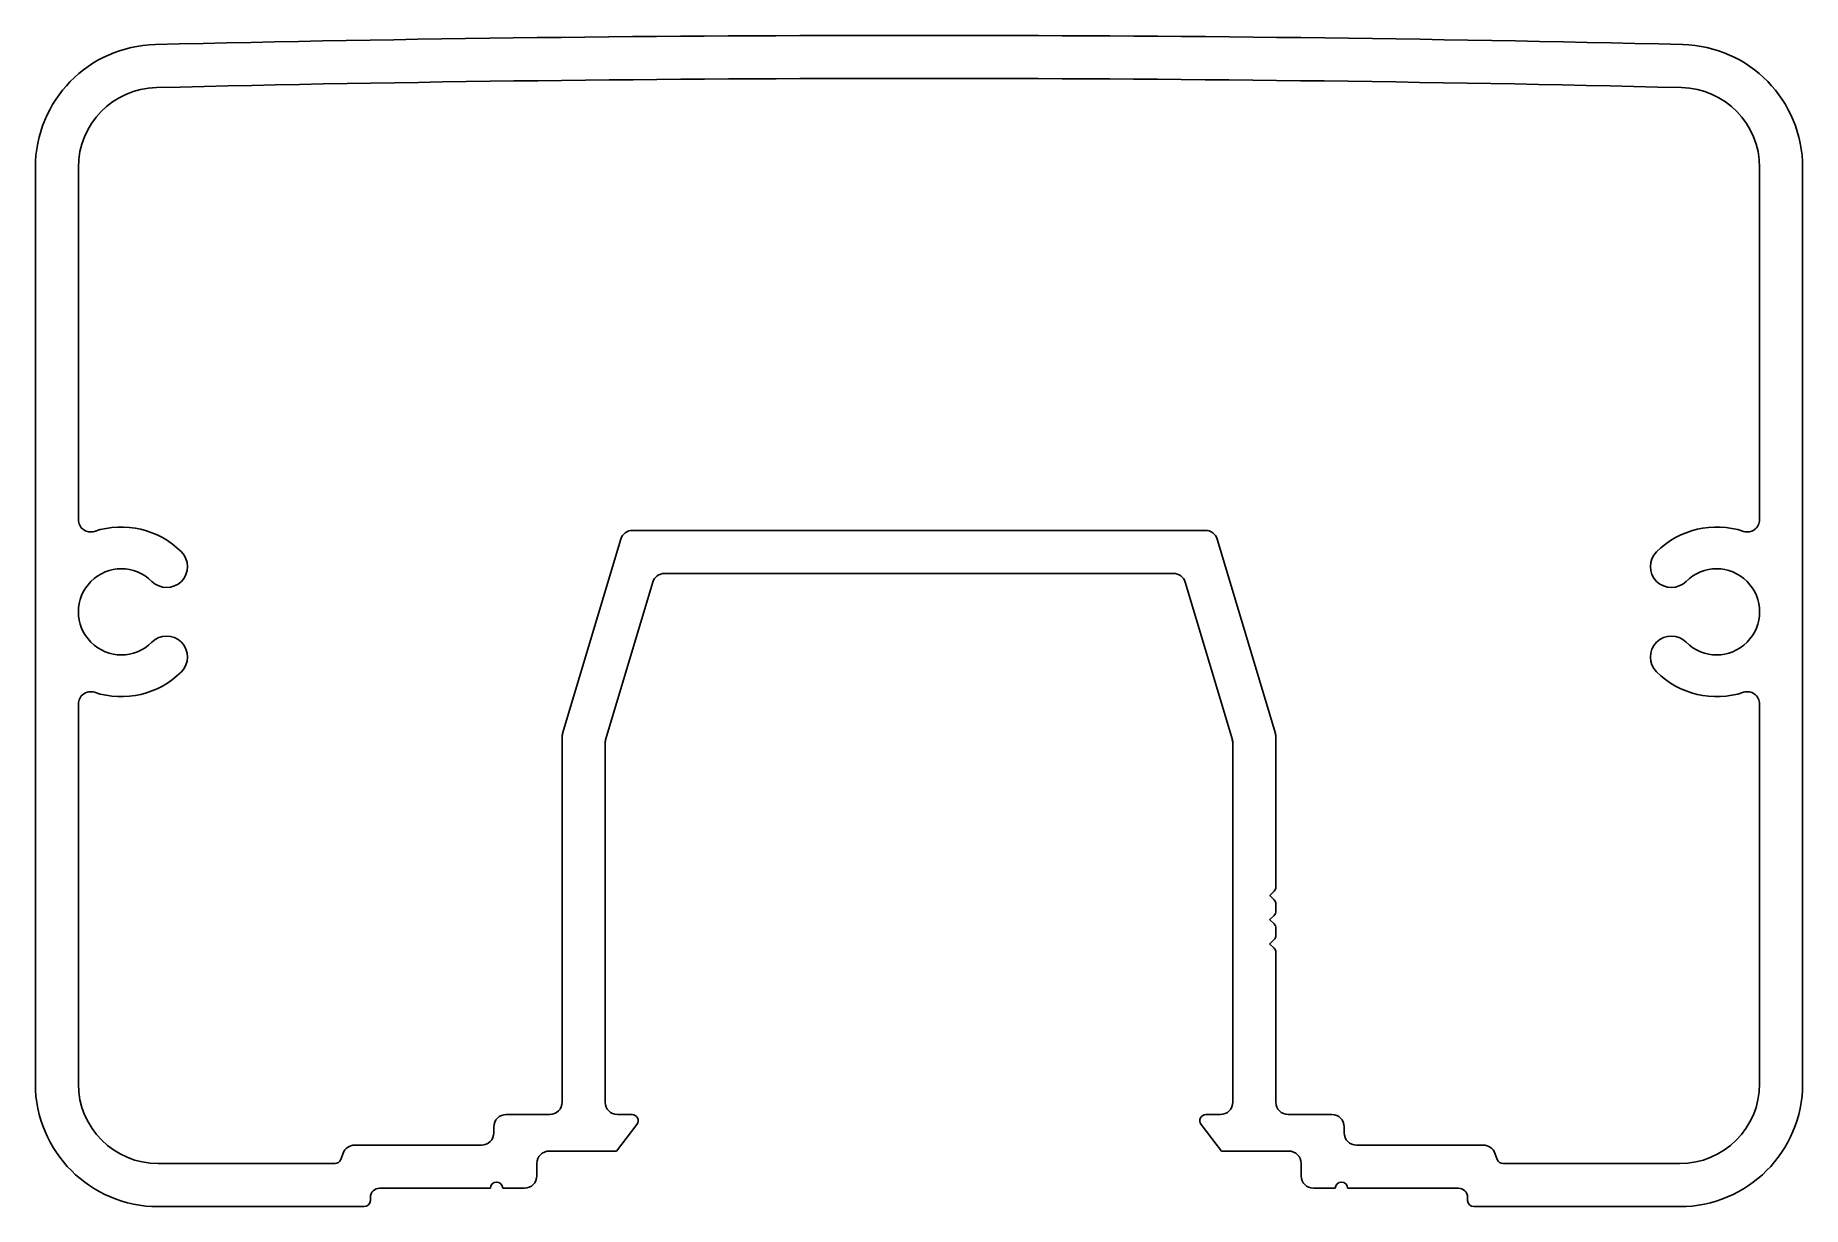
# Model space of a CAD drawing. Header units: inches. Extents: x -36.7 to 36.3, y -0.1 to 48.3.
import ezdxf

# ---------------------------------------------------------------- set-up
doc = ezdxf.new("R2010")
doc.units = ezdxf.units.IN
doc.header["$MEASUREMENT"] = 0

msp = doc.modelspace()

# ---------------------------------------------------------------- linework, layer by layer
at = {"color": 7, "linetype": 'Continuous'}
for p, q in [((-36.723, 42.829), (-36.723, 4.977)), ((-34.945, 42.829), (-34.945, 28.278)), ((34.524, 28.278), (34.524, 42.829)), ((36.302, 4.977), (36.302, 42.829)), ((-12.043, 27.837), (11.623, 27.837)), ((-14.936, 19.439), (-12.53, 27.475)), ((12.11, 27.475), (14.515, 19.439)), ((-13.158, 19.179), (-11.206, 25.697)), ((-10.72, 26.059), (10.299, 26.059)), ((10.786, 25.697), (12.737, 19.179)), ((-34.945, 20.664), (-34.945, 4.977)), ((34.524, 4.977), (34.524, 20.664)), ((-14.957, 4.211), (-14.957, 19.293)), ((-13.179, 4.211), (-13.179, 19.033)), ((12.758, 19.033), (12.758, 4.211)), ((14.536, 19.293), (14.536, 13.106)), ((14.463, 12.929), (14.292, 12.758)), ((14.292, 12.747), (14.463, 12.575)), ((14.536, 13.106), (14.536, 13.106)), ((14.463, 11.929), (14.292, 11.758)), ((14.292, 11.747), (14.463, 11.576)), ((14.536, 12.399), (14.536, 12.106)), ((14.536, 12.106), (14.536, 12.399)), ((14.536, 12.399), (14.536, 12.106)), ((14.536, 12.106), (14.536, 12.399)), ((14.536, 12.399), (14.536, 12.106)), ((14.536, 11.399), (14.536, 11.106)), ((14.463, 10.929), (14.292, 10.758)), ((14.292, 10.747), (14.463, 10.576)), ((14.536, 10.399), (14.536, 4.211)), ((-17.271, 3.703), (-15.465, 3.703)), ((-12.068, 3.703), (-12.671, 3.703)), ((12.25, 3.703), (11.647, 3.703)), ((15.044, 3.703), (16.85, 3.703)), ((-17.779, 2.947), (-17.779, 3.195)), ((-12.707, 2.193), (-11.866, 3.295)), ((11.446, 3.295), (12.287, 2.193)), ((17.358, 3.195), (17.358, 2.947)), ((-23.53, 2.437), (-18.289, 2.437)), ((-15.493, 2.193), (-12.707, 2.193)), ((12.287, 2.193), (15.072, 2.193)), ((17.868, 2.437), (23.109, 2.437)), ((-31.643, 1.675), (-24.34, 1.675)), ((-24.102, 1.842), (-24.007, 2.102)), ((-16.001, 1.167), (-16.001, 1.685)), ((15.58, 1.685), (15.58, 1.167)), ((23.587, 2.102), (23.681, 1.842)), ((23.92, 1.675), (31.222, 1.675)), ((-22.879, 0.151), (-22.879, 0.278)), ((-22.498, 0.659), (-17.92, 0.659)), ((-17.412, 0.659), (-16.509, 0.659)), ((16.088, 0.659), (16.992, 0.659)), ((17.5, 0.659), (22.077, 0.659)), ((22.458, 0.278), (22.458, 0.151)), ((-31.643, -0.103), (-23.133, -0.103)), ((22.712, -0.103), (31.222, -0.103))]:
    msp.add_line(p, q, dxfattribs=at)
for centre, radius, start, end in [((-0.21, -1264.135), 1312.422, 88.622301, 91.377699), ((-31.643, 42.829), 5.08, 91.3777, 180), ((31.222, 42.829), 5.08, 0, 88.6223), ((-31.643, 42.829), 3.302, 91.3777, 180), ((-0.21, -1264.135), 1310.644, 88.622301, 91.377699), ((31.222, 42.829), 3.302, 360, 88.6223), ((-34.437, 28.278), 0.508, 180, 288.44872), ((-33.167, 24.471), 3.505, 45, 108.44872), ((-12.043, 27.329), 0.508, 89.99998, 163.33502), ((11.623, 27.329), 0.508, 16.66493, 89.99998), ((32.746, 24.471), 3.505, 71.55128, 135), ((34.016, 28.278), 0.508, 251.55128, 0), ((-31.299, 26.339), 0.864, 225, 45), ((30.878, 26.339), 0.864, 135, 315), ((-33.167, 24.471), 1.778, 45, 315), ((-10.72, 25.551), 0.508, 89.99998, 163.33502), ((10.299, 25.551), 0.508, 16.66493, 89.99998), ((32.746, 24.471), 1.778, 225, 135), ((-31.299, 22.604), 0.864, 315, 135), ((30.878, 22.604), 0.864, 45, 225), ((-33.167, 24.471), 3.505, 251.55128, 315), ((32.746, 24.471), 3.505, 225, 288.44872), ((-34.437, 20.664), 0.508, 71.55128, 180), ((34.016, 20.664), 0.508, 0, 108.44872), ((-14.449, 19.293), 0.508, 163.33502, 180), ((-12.671, 19.033), 0.508, 163.33502, 180), ((12.25, 19.033), 0.508, 0, 16.66493), ((14.028, 19.293), 0.508, 0, 16.66493), ((14.298, 12.752), 0.008, 135, 225), ((14.286, 13.106), 0.25, 315, 360), ((14.286, 12.399), 0.25, 0, 45), ((14.298, 11.752), 0.008, 135, 225), ((14.286, 12.106), 0.25, 315, 0), ((14.286, 11.399), 0.25, 360, 45), ((14.286, 11.106), 0.25, 315, 360), ((14.298, 10.752), 0.008, 135, 225), ((14.286, 10.399), 0.25, 0, 45), ((-31.643, 4.977), 5.08, 180, 270), ((-31.643, 4.977), 3.302, 180, 270), ((31.222, 4.977), 3.302, 270, 360), ((31.222, 4.977), 5.08, 270, 0), ((-17.271, 3.195), 0.508, 89.99998, 180), ((-15.465, 4.211), 0.508, 269.99998, 360), ((-12.671, 4.211), 0.508, 180, 269.99998), ((-12.068, 3.449), 0.254, 322.63357, 90.00014), ((11.647, 3.449), 0.254, 89.99981, 217.36638), ((12.25, 4.211), 0.508, 269.99998, 360), ((15.044, 4.211), 0.508, 180, 269.99998), ((16.85, 3.195), 0.508, 0, 89.99998), ((-18.289, 2.947), 0.51, 269.99998, 360), ((17.868, 2.947), 0.51, 180, 269.99998), ((-23.53, 1.929), 0.508, 89.99998, 160.04586), ((-15.493, 1.685), 0.508, 89.99998, 180), ((15.072, 1.685), 0.508, 0, 89.99998), ((23.109, 1.929), 0.508, 19.95414, 89.99998), ((-24.34, 1.929), 0.254, 270, 340.04586), ((23.92, 1.929), 0.254, 199.95414, 270), ((-17.666, 0.659), 0.254, 359.99999, 179.99999), ((-16.509, 1.167), 0.508, 269.99998, 360), ((16.088, 1.167), 0.508, 180, 269.99998), ((17.246, 0.659), 0.254, 0, 180), ((-23.133, 0.151), 0.254, 270, 0), ((-22.498, 0.278), 0.381, 89.99995, 180), ((22.077, 0.278), 0.381, 0, 89.99998), ((22.712, 0.151), 0.254, 180, 270)]:
    msp.add_arc(centre, radius, start, end, dxfattribs=at)

doc.saveas('drawing.dxf')
